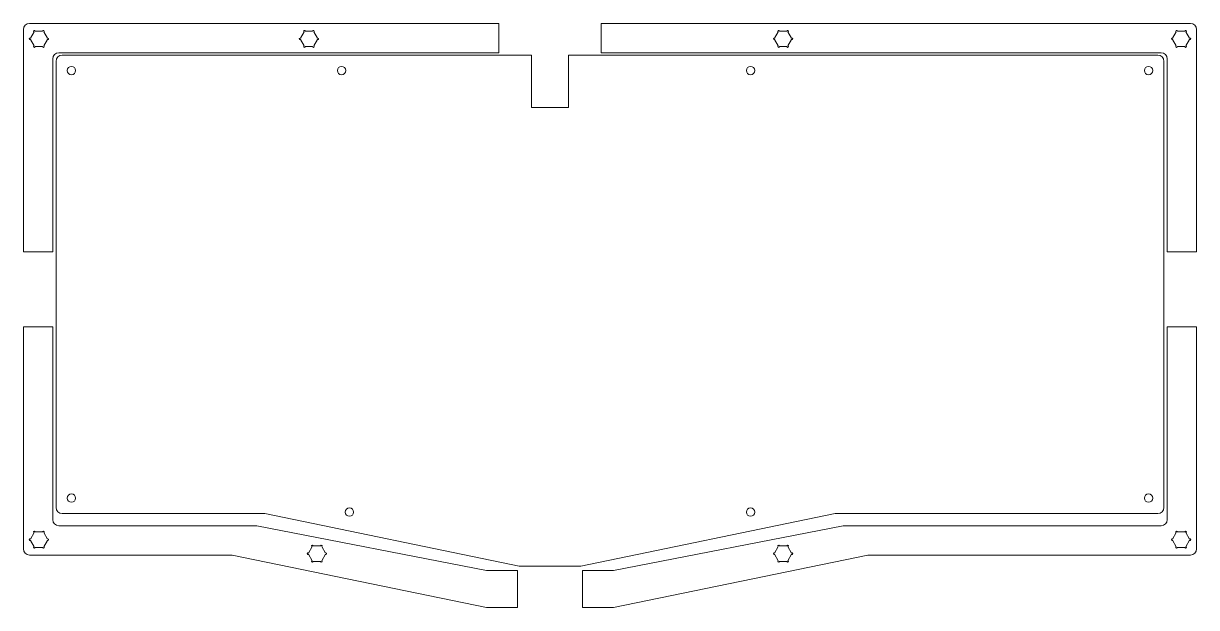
# Model space of a CAD drawing. Header units: millimetres. Extents: x -62 to 318, y -144 to 283.
# Drawn here: x -62.2 to 318, y -144.3 to 45.1 of the extents above; entities that cross this region are included whole.
import ezdxf

# ---------------------------------------------------------------- set-up
doc = ezdxf.new("R2010")
doc.units = ezdxf.units.MM
doc.layers.get('0').update_dxf_attribs({"lineweight": 5, "true_color": 0xffffff})

msp = doc.modelspace()

# ---------------------------------------------------------------- linework, layer by layer
for p, q in [((-62.17, -28.92), (-62.17, 43.06)), ((-60.17, 45.06), (91.93, 45.06)), ((-58.73, 42.35), (-59.93, 40.28)), ((-55.97, 42.56), (-58.36, 42.56)), ((-54.4, 40.28), (-55.6, 42.35)), ((28.8, 42.35), (27.6, 40.28)), ((31.56, 42.56), (29.17, 42.56)), ((33.13, 40.28), (31.93, 42.35)), ((91.93, 45.06), (91.93, 35.56)), ((125.04, 45.06), (125.04, 35.56)), ((316.03, 45.06), (125.04, 45.06)), ((182.48, 42.35), (181.28, 40.28)), ((185.24, 42.56), (182.85, 42.56)), ((186.81, 40.28), (185.61, 42.35)), ((311.47, 42.35), (310.27, 40.28)), ((314.23, 42.56), (311.84, 42.56)), ((315.8, 40.28), (314.6, 42.35)), ((318.03, -28.92), (318.03, 43.06)), ((-59.93, 39.85), (-58.73, 37.78)), ((-55.6, 37.78), (-54.4, 39.85)), ((27.6, 39.85), (28.8, 37.78)), ((31.93, 37.78), (33.13, 39.85)), ((181.28, 39.85), (182.48, 37.78)), ((185.61, 37.78), (186.81, 39.85)), ((310.27, 39.85), (311.47, 37.78)), ((314.6, 37.78), (315.8, 39.85)), ((-58.36, 37.56), (-55.97, 37.56)), ((91.93, 35.56), (-50.67, 35.56)), ((-49.61, 34.78), (102.49, 34.78)), ((29.17, 37.56), (31.56, 37.56)), ((102.49, 34.78), (102.49, 17.78)), ((114.49, 17.78), (114.49, 34.78)), ((114.49, 34.78), (305.48, 34.78)), ((125.04, 35.56), (306.53, 35.56)), ((182.85, 37.56), (185.24, 37.56)), ((311.84, 37.56), (314.23, 37.56)), ((-52.67, 33.56), (-52.67, -28.92)), ((-51.61, -111.81), (-51.61, 32.78)), ((307.48, 32.78), (307.48, -111.81)), ((308.53, 33.56), (308.53, -28.92)), ((102.49, 17.78), (114.49, 17.78)), ((-52.67, -28.92), (-62.17, -28.92)), ((308.53, -28.92), (318.03, -28.92)), ((-62.17, -53.29), (-62.17, -125.27)), ((-52.67, -53.29), (-62.17, -53.29)), ((-52.67, -115.77), (-52.67, -53.29)), ((318.03, -53.29), (308.53, -53.29)), ((308.53, -53.29), (308.53, -115.77)), ((318.03, -125.27), (318.03, -53.29)), ((16.02, -113.81), (-49.61, -113.81)), ((98.49, -130.81), (16.02, -113.81)), ((200.95, -113.81), (118.49, -130.81)), ((305.48, -113.81), (200.95, -113.81)), ((13.47, -117.77), (-50.67, -117.77)), ((87.93, -132.29), (13.47, -117.77)), ((203.5, -117.77), (129.04, -132.29)), ((306.53, -117.77), (203.5, -117.77)), ((-58.73, -119.99), (-59.93, -122.06)), ((-55.97, -119.77), (-58.36, -119.77)), ((-54.4, -122.06), (-55.6, -119.99)), ((311.47, -119.98), (310.27, -122.06)), ((314.23, -119.77), (311.84, -119.77)), ((315.8, -122.06), (314.6, -119.98)), ((-59.93, -122.49), (-58.73, -124.56)), ((-58.36, -124.77), (-55.97, -124.77)), ((-55.6, -124.56), (-54.4, -122.49)), ((31.36, -124.52), (30.17, -126.6)), ((34.12, -124.31), (31.74, -124.31)), ((35.69, -126.6), (34.5, -124.52)), ((182.48, -124.52), (181.28, -126.6)), ((185.24, -124.31), (182.85, -124.31)), ((186.81, -126.6), (185.61, -124.52)), ((310.27, -122.48), (311.47, -124.56)), ((311.84, -124.77), (314.23, -124.77)), ((314.6, -124.56), (315.8, -122.48)), ((-60.17, -127.27), (5.47, -127.27)), ((5.47, -127.27), (87.93, -144.28)), ((30.17, -127.02), (31.36, -129.1)), ((34.5, -129.1), (35.69, -127.02)), ((129.04, -144.27), (211.5, -127.27)), ((181.28, -127.02), (182.48, -129.1)), ((185.61, -129.1), (186.81, -127.02)), ((211.5, -127.27), (316.03, -127.27)), ((31.74, -129.31), (34.12, -129.31)), ((97.93, -132.29), (87.93, -132.29)), ((97.93, -144.28), (97.93, -132.29)), ((118.49, -130.81), (98.49, -130.81)), ((119.04, -132.29), (119.04, -144.27)), ((129.04, -132.29), (119.04, -132.29)), ((182.85, -129.31), (185.24, -129.31)), ((87.93, -144.28), (97.93, -144.28)), ((119.04, -144.27), (129.04, -144.27))]:
    msp.add_line(p, q)
for points in [[(-62.17, 43.06), (-62.17, 44.17), (-61.27, 45.06), (-60.17, 45.06)], [(318.03, 43.06), (318.03, 44.17), (317.14, 45.06), (316.03, 45.06)], [(-54.28, 40.31), (-54.33, 40.31), (-54.37, 40.3), (-54.4, 40.28)], [(33.25, 40.31), (33.21, 40.31), (33.17, 40.3), (33.13, 40.28)], [(186.93, 40.31), (186.88, 40.31), (186.84, 40.3), (186.81, 40.28)], [(315.92, 40.31), (315.87, 40.31), (315.83, 40.3), (315.8, 40.28)], [(-50.67, 35.56), (-51.77, 35.56), (-52.67, 34.67), (-52.67, 33.56)], [(-51.61, 32.78), (-51.61, 33.88), (-50.72, 34.78), (-49.61, 34.78)], [(305.48, 34.78), (306.58, 34.78), (307.48, 33.88), (307.48, 32.78)], [(306.53, 35.56), (307.64, 35.56), (308.53, 34.67), (308.53, 33.56)], [(-47.96, 29.78), (-47.96, 30.52), (-47.35, 31.13), (-46.61, 31.13)], [(-46.61, 31.13), (-45.87, 31.13), (-45.26, 30.52), (-45.26, 29.78)], [(39.57, 29.78), (39.57, 30.52), (40.18, 31.13), (40.92, 31.13)], [(40.92, 31.13), (41.67, 31.13), (42.27, 30.52), (42.27, 29.78)], [(172.14, 29.78), (172.14, 30.52), (172.74, 31.13), (173.49, 31.13)], [(173.49, 31.13), (174.23, 31.13), (174.84, 30.52), (174.84, 29.78)], [(301.13, 29.78), (301.13, 30.52), (301.73, 31.13), (302.48, 31.13)], [(302.48, 31.13), (303.22, 31.13), (303.83, 30.52), (303.83, 29.78)], [(-46.61, 28.43), (-47.35, 28.43), (-47.96, 29.03), (-47.96, 29.78)], [(-45.26, 29.78), (-45.26, 29.03), (-45.87, 28.43), (-46.61, 28.43)], [(40.92, 28.43), (40.18, 28.43), (39.57, 29.03), (39.57, 29.78)], [(42.27, 29.78), (42.27, 29.03), (41.67, 28.43), (40.92, 28.43)], [(173.49, 28.43), (172.74, 28.43), (172.14, 29.03), (172.14, 29.78)], [(174.84, 29.78), (174.84, 29.03), (174.23, 28.43), (173.49, 28.43)], [(302.48, 28.43), (301.73, 28.43), (301.13, 29.03), (301.13, 29.78)], [(303.83, 29.78), (303.83, 29.03), (303.22, 28.43), (302.48, 28.43)], [(-47.96, -108.81), (-47.96, -108.07), (-47.35, -107.46), (-46.61, -107.46)], [(-46.61, -110.16), (-47.35, -110.16), (-47.96, -109.55), (-47.96, -108.81)], [(-46.61, -107.46), (-45.87, -107.46), (-45.26, -108.07), (-45.26, -108.81)], [(-45.26, -108.81), (-45.26, -109.55), (-45.87, -110.16), (-46.61, -110.16)], [(301.13, -108.81), (301.13, -108.07), (301.73, -107.46), (302.48, -107.46)], [(302.48, -110.16), (301.73, -110.16), (301.13, -109.55), (301.13, -108.81)], [(302.48, -107.46), (303.22, -107.46), (303.83, -108.07), (303.83, -108.81)], [(303.83, -108.81), (303.83, -109.55), (303.22, -110.16), (302.48, -110.16)], [(-49.61, -113.81), (-50.72, -113.81), (-51.61, -112.92), (-51.61, -111.81)], [(42.14, -113.35), (42.14, -112.61), (42.74, -112), (43.49, -112)], [(43.49, -114.7), (42.74, -114.7), (42.14, -114.09), (42.14, -113.35)], [(43.49, -112), (44.23, -112), (44.84, -112.61), (44.84, -113.35)], [(44.84, -113.35), (44.84, -114.09), (44.23, -114.7), (43.49, -114.7)], [(172.14, -113.35), (172.14, -112.61), (172.74, -112), (173.49, -112)], [(173.49, -114.7), (172.74, -114.7), (172.14, -114.09), (172.14, -113.35)], [(173.49, -112), (174.23, -112), (174.84, -112.61), (174.84, -113.35)], [(174.84, -113.35), (174.84, -114.09), (174.23, -114.7), (173.49, -114.7)], [(307.48, -111.81), (307.48, -112.92), (306.58, -113.81), (305.48, -113.81)], [(-50.67, -117.77), (-51.77, -117.77), (-52.67, -116.88), (-52.67, -115.77)], [(308.53, -115.77), (308.53, -116.88), (307.64, -117.77), (306.53, -117.77)], [(-62.17, -125.27), (-62.17, -126.38), (-61.27, -127.27), (-60.17, -127.27)], [(-54.28, -122.02), (-54.33, -122.02), (-54.37, -122.04), (-54.4, -122.06)], [(315.92, -122.02), (315.87, -122.02), (315.83, -122.04), (315.8, -122.06)], [(316.03, -127.27), (317.14, -127.27), (318.03, -126.38), (318.03, -125.27)], [(35.82, -126.56), (35.77, -126.56), (35.73, -126.58), (35.69, -126.6)], [(186.93, -126.56), (186.88, -126.56), (186.84, -126.58), (186.81, -126.6)]]:
    msp.add_open_spline(points, degree=3)
for points, knots in [([(-58.36, 42.56), (-58.36, 42.7), (-58.47, 42.81), (-58.75, 42.81), (-58.86, 42.7), (-58.86, 42.56), (-58.86, 42.47), (-58.81, 42.39), (-58.73, 42.35)], [6, 6, 6, 6, 7, 7, 8, 8, 8, 9, 9, 9, 9]), ([(-55.6, 42.35), (-55.53, 42.39), (-55.47, 42.47), (-55.47, 42.56), (-55.47, 42.7), (-55.59, 42.81), (-55.72, 42.81), (-55.86, 42.81), (-55.97, 42.7), (-55.97, 42.56)], [2, 2, 2, 2, 3, 3, 3, 4, 4, 4, 5, 5, 5, 5]), ([(29.17, 42.56), (29.17, 42.7), (29.06, 42.81), (28.79, 42.81), (28.67, 42.7), (28.67, 42.56), (28.67, 42.47), (28.73, 42.39), (28.8, 42.35)], [6, 6, 6, 6, 7, 7, 8, 8, 8, 9, 9, 9, 9]), ([(31.93, 42.35), (32.01, 42.39), (32.06, 42.47), (32.06, 42.56), (32.06, 42.7), (31.95, 42.81), (31.81, 42.81), (31.67, 42.81), (31.56, 42.7), (31.56, 42.56)], [2, 2, 2, 2, 3, 3, 3, 4, 4, 4, 5, 5, 5, 5]), ([(182.85, 42.56), (182.85, 42.7), (182.74, 42.81), (182.46, 42.81), (182.35, 42.7), (182.35, 42.56), (182.35, 42.47), (182.4, 42.39), (182.48, 42.35)], [6, 6, 6, 6, 7, 7, 8, 8, 8, 9, 9, 9, 9]), ([(185.61, 42.35), (185.68, 42.39), (185.74, 42.47), (185.74, 42.56), (185.74, 42.7), (185.62, 42.81), (185.49, 42.81), (185.35, 42.81), (185.24, 42.7), (185.24, 42.56)], [2, 2, 2, 2, 3, 3, 3, 4, 4, 4, 5, 5, 5, 5]), ([(311.84, 42.56), (311.84, 42.7), (311.73, 42.81), (311.45, 42.81), (311.34, 42.7), (311.34, 42.56), (311.34, 42.47), (311.39, 42.39), (311.47, 42.35)], [6, 6, 6, 6, 7, 7, 8, 8, 8, 9, 9, 9, 9]), ([(314.6, 42.35), (314.67, 42.39), (314.73, 42.47), (314.73, 42.56), (314.73, 42.7), (314.61, 42.81), (314.48, 42.81), (314.34, 42.81), (314.23, 42.7), (314.23, 42.56)], [2, 2, 2, 2, 3, 3, 3, 4, 4, 4, 5, 5, 5, 5]), ([(-59.93, 40.28), (-59.97, 40.3), (-60.01, 40.31), (-60.05, 40.31), (-60.19, 40.31), (-60.3, 40.2), (-60.3, 40.06), (-60.3, 39.92), (-60.19, 39.81), (-60.05, 39.81), (-60.01, 39.81), (-59.97, 39.83), (-59.93, 39.85)], [10, 10, 10, 10, 11, 11, 11, 12, 12, 12, 13, 13, 13, 14, 14, 14, 14]), ([(-54.4, 39.85), (-54.37, 39.83), (-54.33, 39.81), (-54.28, 39.81), (-54.14, 39.81), (-54.03, 39.92), (-54.03, 40.06), (-54.03, 40.2), (-54.14, 40.31), (-54.28, 40.31)], [23, 23, 23, 23, 24, 24, 24, 25, 25, 25, 26, 26, 26, 26]), ([(27.6, 40.28), (27.57, 40.3), (27.53, 40.31), (27.48, 40.31), (27.34, 40.31), (27.23, 40.2), (27.23, 40.06), (27.23, 39.92), (27.34, 39.81), (27.48, 39.81), (27.53, 39.81), (27.57, 39.83), (27.6, 39.85)], [10, 10, 10, 10, 11, 11, 11, 12, 12, 12, 13, 13, 13, 14, 14, 14, 14]), ([(33.13, 39.85), (33.17, 39.83), (33.21, 39.81), (33.25, 39.81), (33.39, 39.81), (33.5, 39.92), (33.5, 40.06), (33.5, 40.2), (33.39, 40.31), (33.25, 40.31)], [23, 23, 23, 23, 24, 24, 24, 25, 25, 25, 26, 26, 26, 26]), ([(181.28, 40.28), (181.24, 40.3), (181.2, 40.31), (181.16, 40.31), (181.02, 40.31), (180.91, 40.2), (180.91, 40.06), (180.91, 39.92), (181.02, 39.81), (181.16, 39.81), (181.2, 39.81), (181.24, 39.83), (181.28, 39.85)], [10, 10, 10, 10, 11, 11, 11, 12, 12, 12, 13, 13, 13, 14, 14, 14, 14]), ([(186.81, 39.85), (186.84, 39.83), (186.88, 39.81), (186.93, 39.81), (187.07, 39.81), (187.18, 39.92), (187.18, 40.06), (187.18, 40.2), (187.07, 40.31), (186.93, 40.31)], [23, 23, 23, 23, 24, 24, 24, 25, 25, 25, 26, 26, 26, 26]), ([(310.27, 40.28), (310.23, 40.3), (310.19, 40.31), (310.15, 40.31), (310.01, 40.31), (309.9, 40.2), (309.9, 40.06), (309.9, 39.92), (310.01, 39.81), (310.15, 39.81), (310.19, 39.81), (310.23, 39.83), (310.27, 39.85)], [10, 10, 10, 10, 11, 11, 11, 12, 12, 12, 13, 13, 13, 14, 14, 14, 14]), ([(315.8, 39.85), (315.83, 39.83), (315.87, 39.81), (315.92, 39.81), (316.06, 39.81), (316.17, 39.92), (316.17, 40.06), (316.17, 40.2), (316.06, 40.31), (315.92, 40.31)], [23, 23, 23, 23, 24, 24, 24, 25, 25, 25, 26, 26, 26, 26]), ([(-58.73, 37.78), (-58.81, 37.73), (-58.86, 37.65), (-58.86, 37.56), (-58.86, 37.42), (-58.75, 37.31), (-58.47, 37.31), (-58.36, 37.42), (-58.36, 37.56)], [15, 15, 15, 15, 16, 16, 16, 17, 17, 18, 18, 18, 18]), ([(-55.97, 37.56), (-55.97, 37.42), (-55.86, 37.31), (-55.72, 37.31), (-55.59, 37.31), (-55.47, 37.42), (-55.47, 37.56), (-55.47, 37.65), (-55.53, 37.73), (-55.6, 37.78)], [19, 19, 19, 19, 20, 20, 20, 21, 21, 21, 22, 22, 22, 22]), ([(28.8, 37.78), (28.73, 37.73), (28.67, 37.65), (28.67, 37.56), (28.67, 37.42), (28.79, 37.31), (29.06, 37.31), (29.17, 37.42), (29.17, 37.56)], [15, 15, 15, 15, 16, 16, 16, 17, 17, 18, 18, 18, 18]), ([(31.56, 37.56), (31.56, 37.42), (31.67, 37.31), (31.81, 37.31), (31.95, 37.31), (32.06, 37.42), (32.06, 37.56), (32.06, 37.65), (32.01, 37.73), (31.93, 37.78)], [19, 19, 19, 19, 20, 20, 20, 21, 21, 21, 22, 22, 22, 22]), ([(182.48, 37.78), (182.4, 37.73), (182.35, 37.65), (182.35, 37.56), (182.35, 37.42), (182.46, 37.31), (182.74, 37.31), (182.85, 37.42), (182.85, 37.56)], [15, 15, 15, 15, 16, 16, 16, 17, 17, 18, 18, 18, 18]), ([(185.24, 37.56), (185.24, 37.42), (185.35, 37.31), (185.49, 37.31), (185.62, 37.31), (185.74, 37.42), (185.74, 37.56), (185.74, 37.65), (185.68, 37.73), (185.61, 37.78)], [19, 19, 19, 19, 20, 20, 20, 21, 21, 21, 22, 22, 22, 22]), ([(311.47, 37.78), (311.39, 37.73), (311.34, 37.65), (311.34, 37.56), (311.34, 37.42), (311.45, 37.31), (311.73, 37.31), (311.84, 37.42), (311.84, 37.56)], [15, 15, 15, 15, 16, 16, 16, 17, 17, 18, 18, 18, 18]), ([(314.23, 37.56), (314.23, 37.42), (314.34, 37.31), (314.48, 37.31), (314.61, 37.31), (314.73, 37.42), (314.73, 37.56), (314.73, 37.65), (314.67, 37.73), (314.6, 37.78)], [19, 19, 19, 19, 20, 20, 20, 21, 21, 21, 22, 22, 22, 22]), ([(-58.36, -119.77), (-58.36, -119.64), (-58.47, -119.52), (-58.75, -119.52), (-58.86, -119.64), (-58.86, -119.77), (-58.86, -119.87), (-58.81, -119.94), (-58.73, -119.99)], [6, 6, 6, 6, 7, 7, 8, 8, 8, 9, 9, 9, 9]), ([(-55.6, -119.99), (-55.53, -119.94), (-55.47, -119.87), (-55.47, -119.77), (-55.47, -119.64), (-55.59, -119.52), (-55.72, -119.52), (-55.86, -119.52), (-55.97, -119.64), (-55.97, -119.77)], [2, 2, 2, 2, 3, 3, 3, 4, 4, 4, 5, 5, 5, 5]), ([(311.84, -119.77), (311.84, -119.63), (311.73, -119.52), (311.45, -119.52), (311.34, -119.63), (311.34, -119.77), (311.34, -119.86), (311.39, -119.94), (311.47, -119.98)], [6, 6, 6, 6, 7, 7, 8, 8, 8, 9, 9, 9, 9]), ([(314.6, -119.98), (314.67, -119.94), (314.73, -119.86), (314.73, -119.77), (314.73, -119.63), (314.61, -119.52), (314.48, -119.52), (314.34, -119.52), (314.23, -119.63), (314.23, -119.77)], [2, 2, 2, 2, 3, 3, 3, 4, 4, 4, 5, 5, 5, 5]), ([(-59.93, -122.06), (-59.97, -122.04), (-60.01, -122.02), (-60.05, -122.02), (-60.19, -122.02), (-60.3, -122.14), (-60.3, -122.27), (-60.3, -122.41), (-60.19, -122.52), (-60.05, -122.52), (-60.01, -122.52), (-59.97, -122.51), (-59.93, -122.49)], [10, 10, 10, 10, 11, 11, 11, 12, 12, 12, 13, 13, 13, 14, 14, 14, 14]), ([(-58.73, -124.56), (-58.81, -124.6), (-58.86, -124.68), (-58.86, -124.77), (-58.86, -124.91), (-58.75, -125.02), (-58.47, -125.02), (-58.36, -124.91), (-58.36, -124.77)], [15, 15, 15, 15, 16, 16, 16, 17, 17, 18, 18, 18, 18]), ([(-55.97, -124.77), (-55.97, -124.91), (-55.86, -125.02), (-55.72, -125.02), (-55.59, -125.02), (-55.47, -124.91), (-55.47, -124.77), (-55.47, -124.68), (-55.53, -124.6), (-55.6, -124.56)], [19, 19, 19, 19, 20, 20, 20, 21, 21, 21, 22, 22, 22, 22]), ([(-54.4, -122.49), (-54.37, -122.51), (-54.33, -122.52), (-54.28, -122.52), (-54.14, -122.52), (-54.03, -122.41), (-54.03, -122.27), (-54.03, -122.14), (-54.14, -122.02), (-54.28, -122.02)], [23, 23, 23, 23, 24, 24, 24, 25, 25, 25, 26, 26, 26, 26]), ([(31.74, -124.31), (31.74, -124.17), (31.63, -124.06), (31.35, -124.06), (31.24, -124.17), (31.24, -124.31), (31.24, -124.4), (31.29, -124.48), (31.36, -124.52)], [6, 6, 6, 6, 7, 7, 8, 8, 8, 9, 9, 9, 9]), ([(34.5, -124.52), (34.57, -124.48), (34.62, -124.4), (34.62, -124.31), (34.62, -124.17), (34.51, -124.06), (34.37, -124.06), (34.24, -124.06), (34.12, -124.17), (34.12, -124.31)], [2, 2, 2, 2, 3, 3, 3, 4, 4, 4, 5, 5, 5, 5]), ([(182.85, -124.31), (182.85, -124.17), (182.74, -124.06), (182.46, -124.06), (182.35, -124.17), (182.35, -124.31), (182.35, -124.4), (182.4, -124.48), (182.48, -124.52)], [6, 6, 6, 6, 7, 7, 8, 8, 8, 9, 9, 9, 9]), ([(185.61, -124.52), (185.68, -124.48), (185.74, -124.4), (185.74, -124.31), (185.74, -124.17), (185.62, -124.06), (185.49, -124.06), (185.35, -124.06), (185.24, -124.17), (185.24, -124.31)], [2, 2, 2, 2, 3, 3, 3, 4, 4, 4, 5, 5, 5, 5]), ([(310.27, -122.06), (310.23, -122.04), (310.19, -122.02), (310.15, -122.02), (310.01, -122.02), (309.9, -122.13), (309.9, -122.27), (309.9, -122.41), (310.01, -122.52), (310.15, -122.52), (310.19, -122.52), (310.23, -122.51), (310.27, -122.48)], [10, 10, 10, 10, 11, 11, 11, 12, 12, 12, 13, 13, 13, 14, 14, 14, 14]), ([(311.47, -124.56), (311.39, -124.6), (311.34, -124.68), (311.34, -124.77), (311.34, -124.91), (311.45, -125.02), (311.73, -125.02), (311.84, -124.91), (311.84, -124.77)], [15, 15, 15, 15, 16, 16, 16, 17, 17, 18, 18, 18, 18]), ([(314.23, -124.77), (314.23, -124.91), (314.34, -125.02), (314.48, -125.02), (314.61, -125.02), (314.73, -124.91), (314.73, -124.77), (314.73, -124.68), (314.67, -124.6), (314.6, -124.56)], [19, 19, 19, 19, 20, 20, 20, 21, 21, 21, 22, 22, 22, 22]), ([(315.8, -122.48), (315.83, -122.51), (315.87, -122.52), (315.92, -122.52), (316.06, -122.52), (316.17, -122.41), (316.17, -122.27), (316.17, -122.13), (316.06, -122.02), (315.92, -122.02)], [23, 23, 23, 23, 24, 24, 24, 25, 25, 25, 26, 26, 26, 26]), ([(30.17, -126.6), (30.13, -126.58), (30.09, -126.56), (30.04, -126.56), (29.91, -126.56), (29.79, -126.67), (29.79, -126.81), (29.79, -126.95), (29.91, -127.06), (30.04, -127.06), (30.09, -127.06), (30.13, -127.05), (30.17, -127.02)], [10, 10, 10, 10, 11, 11, 11, 12, 12, 12, 13, 13, 13, 14, 14, 14, 14]), ([(31.36, -129.1), (31.29, -129.14), (31.24, -129.22), (31.24, -129.31), (31.24, -129.45), (31.35, -129.56), (31.63, -129.56), (31.74, -129.45), (31.74, -129.31)], [15, 15, 15, 15, 16, 16, 16, 17, 17, 18, 18, 18, 18]), ([(34.12, -129.31), (34.12, -129.45), (34.24, -129.56), (34.37, -129.56), (34.51, -129.56), (34.62, -129.45), (34.62, -129.31), (34.62, -129.22), (34.57, -129.14), (34.5, -129.1)], [19, 19, 19, 19, 20, 20, 20, 21, 21, 21, 22, 22, 22, 22]), ([(35.69, -127.02), (35.73, -127.05), (35.77, -127.06), (35.82, -127.06), (35.96, -127.06), (36.07, -126.95), (36.07, -126.81), (36.07, -126.67), (35.96, -126.56), (35.82, -126.56)], [23, 23, 23, 23, 24, 24, 24, 25, 25, 25, 26, 26, 26, 26]), ([(181.28, -126.6), (181.24, -126.58), (181.2, -126.56), (181.16, -126.56), (181.02, -126.56), (180.91, -126.67), (180.91, -126.81), (180.91, -126.95), (181.02, -127.06), (181.16, -127.06), (181.2, -127.06), (181.24, -127.04), (181.28, -127.02)], [10, 10, 10, 10, 11, 11, 11, 12, 12, 12, 13, 13, 13, 14, 14, 14, 14]), ([(182.48, -129.1), (182.4, -129.14), (182.35, -129.22), (182.35, -129.31), (182.35, -129.45), (182.46, -129.56), (182.74, -129.56), (182.85, -129.45), (182.85, -129.31)], [15, 15, 15, 15, 16, 16, 16, 17, 17, 18, 18, 18, 18]), ([(185.24, -129.31), (185.24, -129.45), (185.35, -129.56), (185.49, -129.56), (185.62, -129.56), (185.74, -129.45), (185.74, -129.31), (185.74, -129.22), (185.68, -129.14), (185.61, -129.1)], [19, 19, 19, 19, 20, 20, 20, 21, 21, 21, 22, 22, 22, 22]), ([(186.81, -127.02), (186.84, -127.04), (186.88, -127.06), (186.93, -127.06), (187.07, -127.06), (187.18, -126.95), (187.18, -126.81), (187.18, -126.67), (187.07, -126.56), (186.93, -126.56)], [23, 23, 23, 23, 24, 24, 24, 25, 25, 25, 26, 26, 26, 26])]:
    msp.add_open_spline(points, degree=3, knots=knots)

doc.saveas('drawing.dxf')
